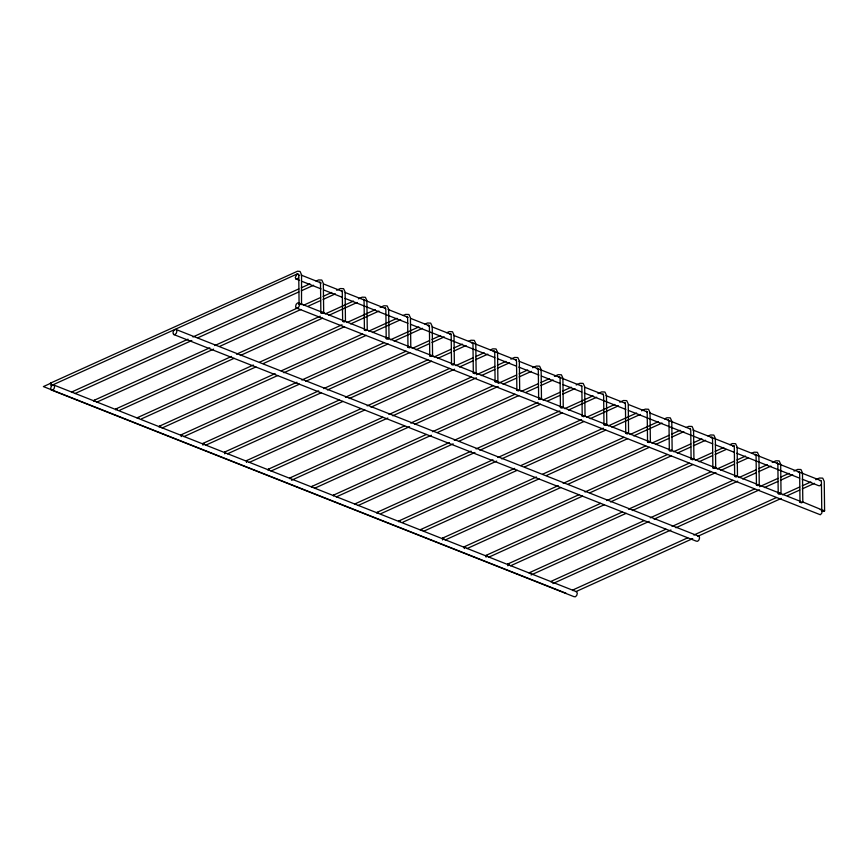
<?xml version="1.0" encoding="UTF-8"?>
<svg xmlns="http://www.w3.org/2000/svg" width="868" height="868" viewBox="0 0 868 868"><rect width="100%" height="100%" fill="white"/><g stroke="black" fill="none" stroke-linecap="round" stroke-linejoin="round"><path stroke-width="1.3" d="M298.733 275.134L299.091 304.191L301.521 304.57L301.554 274.722L300.046 271.445L297.54 271.217L50.485 383.124L51.234 385.598L52.243 384.719M71.979 392.52L72.272 391.739L188.02 339.193M93.755 401.135L94.048 400.354L209.796 347.808M115.542 409.75L115.824 408.969L231.572 356.423M137.318 418.365L137.6 417.573L253.358 365.037M159.094 426.98L159.387 426.188L275.134 373.641M296.91 382.256L181.162 434.803L181.184 436.615M318.686 390.871L202.938 443.418L202.96 445.219M339.236 400.039L224.714 452.022L224.736 453.834M361.012 408.654L246.501 460.637L246.523 462.449M267.984 470.033L268.277 469.252L382.799 417.269M289.771 478.648L290.053 477.867L404.575 425.884M311.547 487.263L311.829 486.471L426.351 434.488M333.323 495.878L333.616 495.085L449.364 442.55M355.099 504.482L355.392 503.7L471.14 451.154M376.886 513.096L377.168 512.315L492.926 459.769M398.662 521.711L398.944 520.919L514.702 468.384M420.438 530.326L420.73 529.534L536.478 476.999M558.254 485.603L442.506 538.149L442.528 539.961M578.804 494.782L464.282 546.764L464.304 548.565M600.58 503.386L486.058 555.379L486.08 557.18M622.367 512.001L507.845 563.983L507.867 565.795M529.328 573.39L529.621 572.598L644.143 520.616M551.115 581.994L551.397 581.213L665.919 529.23M572.891 590.609L573.173 589.828L687.695 537.834M299.091 304.191L300.469 303.572L301.912 304.136M320.867 312.805L322.245 312.176L323.688 312.751L322.31 313.381L320.867 312.805L320.509 283.749L319.847 282.013L320.357 282.686M342.643 321.42L344.021 320.791L345.464 321.366L344.086 321.995L342.643 321.42L342.285 292.364L341.623 290.628L342.133 291.301M364.419 330.035L365.808 329.406L367.251 329.981L365.862 330.599L364.419 330.035L364.072 300.968L363.41 299.243L363.909 299.916M386.206 338.639L387.584 338.021L389.027 338.585L387.649 339.214L386.206 338.639L385.848 309.583L385.186 307.858L385.685 308.52M407.982 347.254L409.36 346.636L410.803 347.2L409.425 347.829L407.982 347.254L407.624 318.198L406.962 316.462L407.472 317.135M429.758 355.869L431.136 355.24L432.579 355.815L431.201 356.444L429.758 355.869L429.4 326.813L428.738 325.077L429.248 325.75L427.859 325.63M451.534 364.484L452.922 363.855L454.365 364.43L452.977 365.048L451.534 364.484L451.186 335.417L450.525 333.692L451.024 334.364L449.635 334.234M473.32 373.099L474.698 372.47L476.141 373.034L474.763 373.663L473.32 373.099L472.962 344.032L472.3 342.307L472.8 342.979L471.411 342.849M495.096 381.703L496.474 381.085L497.917 381.649L496.539 382.278L495.096 381.703L494.738 352.647L494.076 350.911L494.586 351.583L493.198 351.464M516.872 390.318L518.25 389.689L519.693 390.264L518.315 390.893L516.872 390.318L516.514 361.262L515.852 359.526L516.362 360.198M538.648 398.933L540.037 398.303L541.48 398.879L540.091 399.497L538.648 398.933L538.301 369.866L537.639 368.14L538.138 368.813L536.75 368.694M560.435 407.548L561.813 406.918L563.256 407.483L561.878 408.112L560.435 407.548L560.077 378.481L559.415 376.755L559.925 377.428L558.536 377.298M582.211 416.152L583.589 415.533L585.032 416.097L583.654 416.727L582.211 416.152L581.853 387.095L581.191 385.359L581.701 386.032M603.987 424.767L605.365 424.137L606.808 424.712L605.43 425.342L603.987 424.767L603.629 395.71L602.967 393.974L603.477 394.647M625.763 433.382L627.152 432.752L628.595 433.327L627.217 433.957L625.763 433.382L625.416 404.325L624.754 402.589L625.253 403.262M647.55 441.996L648.928 441.367L650.371 441.942L648.993 442.561L647.55 441.996L647.192 412.929L646.53 411.204L647.04 411.877M669.326 450.601L670.704 449.982L672.147 450.546L670.769 451.176L669.326 450.601L668.968 421.544L668.306 419.819L668.816 420.481M691.102 459.215L692.48 458.586L693.923 459.161L692.545 459.79L691.102 459.215L690.744 430.159L690.082 428.423L690.592 429.096M712.878 467.83L714.266 467.201L715.709 467.776L714.331 468.405L712.878 467.83L712.53 438.774L711.869 437.038L712.368 437.711L710.979 437.591M734.664 476.445L736.042 475.816L737.485 476.391L736.107 477.009L734.664 476.445L734.306 447.378L733.644 445.653L734.154 446.326L732.766 446.195M756.44 485.049L757.818 484.431L759.261 484.995L757.883 485.624L756.44 485.049L756.082 455.993L755.42 454.268L755.93 454.93L754.542 454.81M778.216 493.664L779.594 493.046L781.037 493.61L779.659 494.239L778.216 493.664L777.869 464.608L777.196 462.872L777.706 463.545M793.981 471.096L797.681 469.414L800.958 469.523L802.466 472.8L802.824 502.225L801.446 502.854L800.003 502.279L802.39 501.812L821.616 509.755L822.213 511.306L821.66 513.379L820.293 514.746L296.216 307.934L295.619 306.382L296.172 304.31L297.54 302.943L298.928 303.062L343.012 320.498M821.779 510.894L823.157 510.265L824.6 510.84L823.222 511.458L821.779 510.894L821.421 481.827M298.625 277.695L297.247 279.073L295.858 278.943L295.261 277.391L297.181 273.952L298.57 274.071L299.167 275.623M821.312 484.387L819.935 485.765L818.546 485.646L802.173 479.169M51.234 385.598L297.333 273.887M192.946 336.958L298.842 288.892M301.304 287.775L309.93 283.858M316.082 281.069L318.545 279.952L321.822 280.049L323.33 283.337L323.688 312.751M74.963 393.562L191.817 340.516M197.969 337.728L298.831 291.941M301.294 290.823L313.587 285.246M214.721 345.572L298.462 307.565M303.388 305.33L320.628 297.507M323.091 296.389L331.706 292.473M336.632 290.238L340.321 288.556L343.598 288.664L345.106 291.941L345.464 321.366M96.739 402.177L213.593 349.131M219.745 346.343L300.925 309.485M308.303 306.133L320.607 300.556M323.07 299.438L335.363 293.851M236.497 354.187L320.238 316.18M325.164 313.945L353.482 301.087M358.408 298.852L362.108 297.171L365.385 297.279L366.882 300.556L367.251 329.981M119.751 410.228L234.143 358.3M240.295 355.511L322.701 318.1M328.853 315.312L357.149 302.465M259.51 362.238L342.014 324.784M346.94 322.549L375.269 309.692M380.195 307.456L383.884 305.786L387.161 305.894L388.669 309.171L389.027 338.585M141.527 418.843L255.919 366.914M263.297 363.562L344.488 326.715M350.639 323.916L378.925 311.08M281.286 370.853L362.564 333.963M368.716 331.164L397.045 318.306M403.197 315.518L405.66 314.4L408.936 314.498L410.445 317.786L410.803 347.2M162.077 428.011L277.706 375.529M283.847 372.73L366.263 335.33M372.415 332.531L400.701 319.695M301.836 380.021L384.34 342.567M390.502 339.779L418.821 326.921M424.984 324.122L427.447 323.004L430.712 323.113L432.221 326.39L432.579 355.815M183.853 436.626L299.482 384.133M305.634 381.345L388.039 343.934M394.191 341.146L422.477 328.299M323.612 388.636L406.115 351.182M412.278 348.394L429.519 340.56M431.982 339.442L440.597 335.536M446.76 332.737L449.223 331.619L452.499 331.728L454.007 335.005L454.365 364.43M205.64 445.23L321.258 392.748M327.41 389.96L409.815 352.549M415.967 349.761L429.497 343.619M431.96 342.502L444.264 336.914M345.399 397.251L427.902 359.797M434.054 356.998L451.295 349.175M453.758 348.057L462.384 344.14M468.536 341.352L470.999 340.234L474.275 340.343L475.783 343.619L476.141 373.034M227.416 453.845L343.034 401.363M349.186 398.575L431.602 361.164M437.754 358.375L451.284 352.224M453.736 351.117L466.04 345.529M367.175 405.855L449.678 368.412M455.83 365.612L473.071 357.79M475.534 356.672L484.16 352.755M490.311 349.967L492.774 348.849L496.051 348.947L497.559 352.234L497.917 381.649M249.192 462.46L364.82 409.978M370.961 407.179L454.604 369.215M459.53 366.98L473.06 360.838M475.523 359.721L487.816 354.144M388.951 414.47L471.454 377.027M476.38 374.781L494.858 366.404M497.321 365.287L505.935 361.37M510.861 359.135L514.561 357.453L517.827 357.562L519.335 360.838L519.693 390.264M270.968 471.074L387.822 418.029M392.748 415.794L476.391 377.83M481.306 375.594L494.836 369.453M497.299 368.336L509.603 362.748M410.727 423.085L493.241 385.631M498.156 383.396L516.634 375.009M519.097 373.891L527.711 369.985M532.637 367.75L536.337 366.068L539.614 366.177L541.122 369.453L541.48 398.879M291.518 480.243L409.598 426.644M414.524 424.409L498.167 386.444M503.082 384.209L516.612 378.068M519.075 376.951L531.379 371.363M432.514 431.7L515.017 394.246M521.169 391.446L538.41 383.623M540.872 382.506L549.498 378.6M554.424 376.354L558.113 374.683L561.39 374.792L562.898 378.068L563.256 407.483M314.531 488.293L431.385 435.259M437.537 432.459L518.717 395.613M526.095 392.26L538.399 386.683M540.851 385.566L553.155 379.978M454.289 440.304L538.03 402.296M542.956 400.061L560.185 392.238M562.648 391.121L571.274 387.204M576.2 384.969L579.889 383.298L583.166 383.396L584.674 386.683L585.032 416.097M336.307 496.908L453.161 443.863M459.313 441.074L540.493 404.228M547.871 400.875L560.175 395.287M562.638 394.17L574.931 388.593M476.065 448.919L559.806 410.911M564.732 408.676L593.05 395.819M597.976 393.584L601.676 391.902L604.942 392.01L606.45 395.298L606.808 424.712M358.083 505.523L474.937 452.478M479.863 450.242L562.269 412.832M568.421 410.043L596.717 397.208M497.841 457.534L581.582 419.526M586.508 417.291L614.826 404.434M619.752 402.199L623.452 400.517L626.729 400.625L628.237 403.902L628.595 433.327M381.095 513.574L496.713 461.092M501.639 458.857L584.055 421.447M590.197 418.658L618.493 405.812M520.854 465.584L603.358 428.141M608.284 425.906L636.613 413.049M641.539 410.814L645.228 409.132L648.505 409.24L650.013 412.517L650.371 441.942M402.871 522.189L517.263 470.261M524.652 466.908L605.831 430.061M611.983 427.273L640.269 414.427M542.641 474.199L623.908 437.309M630.07 434.51L658.389 421.653M664.541 418.864L667.004 417.747L670.28 417.855L671.789 421.132L672.147 450.546M423.421 531.357L539.05 478.876M546.428 475.523L627.607 438.676M633.759 435.877L662.045 423.041M563.18 483.368L645.683 445.924M651.846 443.125L669.087 435.302M671.55 434.184L680.165 430.268M686.328 427.479L688.791 426.362L692.067 426.459L693.565 429.747L693.923 459.161M445.197 539.972L560.826 487.49M568.204 484.138L649.383 447.28M655.535 444.492L669.065 438.351M671.528 437.233L683.832 431.656M584.967 491.982L667.47 454.528M673.622 451.74L690.863 443.917M693.326 442.799L701.941 438.882M708.104 436.083L710.566 434.966L713.843 435.074L715.351 438.351L715.709 467.776M466.984 548.587L582.602 496.095M589.98 492.753L671.17 455.895M677.311 453.107L690.841 446.966M693.304 445.848L705.608 440.26M606.743 500.597L689.246 463.143M695.398 460.355L712.639 452.521M715.102 451.403L723.728 447.497M729.88 444.698L732.342 443.581L735.619 443.689L737.127 446.966L737.485 476.391M488.76 557.191L604.378 504.709M610.529 501.921L692.946 464.51M699.098 461.722L712.628 455.581M715.08 454.463L726.158 449.44M628.519 509.212L711.022 471.758M717.185 468.959L734.415 461.136M736.878 460.018L745.504 456.101M751.655 453.313L754.118 452.195L757.395 452.304L758.903 455.581L759.261 484.995M510.536 565.806L626.164 513.324M632.305 510.536L715.948 472.561M720.874 470.326L734.404 464.185M736.867 463.067L747.934 458.044M650.295 517.816L732.798 480.373M738.961 477.574L756.202 469.751M758.665 468.633L767.279 464.716M772.205 462.481L775.905 460.81L779.182 460.908L780.679 464.196L781.037 493.61M531.086 574.974L649.166 521.375M654.092 519.14L737.735 481.176M742.65 478.941L756.18 472.8M758.643 471.682L770.947 466.105M672.082 526.431L754.585 488.977M759.511 486.742L777.978 478.366M780.44 477.248L789.055 473.331M552.862 583.589L670.953 529.99M675.868 527.755L759.511 489.791M764.426 487.556L777.956 481.414M780.419 480.297L792.723 474.709M693.857 535.046L776.361 497.592M782.513 494.803L799.754 486.97M802.216 485.852L810.842 481.946M815.768 479.711L819.457 478.029L822.734 478.138L824.242 481.414L824.6 510.84M575.875 591.64L692.729 538.605M697.644 536.37L781.287 498.406M787.439 495.606L799.743 490.029M802.195 488.912L814.499 483.324M50.485 383.124L51.201 383.038L43.4 386.586L566.088 593.278M72.272 391.739L72.988 391.652M94.048 400.354L94.764 400.267M115.824 408.969L117.267 409.533M137.6 417.573L139.043 418.148M159.387 426.188L160.83 426.763M181.162 434.803L182.606 435.367M202.938 443.418L204.381 443.982M224.714 452.022L225.43 451.935M246.501 460.637L247.217 460.55M268.277 469.252L268.993 469.165M290.053 477.867L290.769 477.769M311.829 486.471L312.545 486.384M333.616 495.085L334.332 494.999M355.392 503.7L356.108 503.614M377.168 512.315L378.611 512.88M398.944 520.919L400.387 521.494M420.73 529.534L422.173 530.109M442.506 538.149L443.949 538.724M464.282 546.764L465.725 547.328M486.058 555.379L487.501 555.943M507.845 563.983L509.288 564.558M529.621 572.598L531.064 573.173M573.173 589.828L573.9 589.73M296.216 307.934L297.605 308.053L298.972 306.675L299.525 304.614L298.928 303.062M176.291 329.58L174.902 329.46L173.535 330.838L172.982 332.9L173.578 334.451L696.266 541.155L697.655 541.274L699.022 539.896L699.575 537.834L698.979 536.283L176.291 329.58L176.888 331.131L176.334 333.204L174.967 334.581L173.578 334.451M54 385.088L52.612 384.969L51.245 386.347L50.691 388.408L51.288 389.96L573.976 596.663L575.365 596.783L576.743 595.405L577.285 593.332L576.699 591.792L54 385.088L54.597 386.64L54.055 388.712L52.677 390.079L51.288 389.96M798.093 472.04L799.482 472.159L798.983 471.487L799.645 473.223L800.003 502.279M819.88 480.644L821.269 480.774L736.878 447.4M820.227 509.635L821.616 509.755M697.59 536.153L698.979 536.283M301.098 275.069L321.247 283.044M323.764 284.042L342.654 291.507M345.171 292.505L385.479 308.444M387.996 309.442L408.155 317.406M410.673 318.404L429.562 325.869M432.08 326.867L450.969 334.343M453.497 335.341L516.471 360.242M518.988 361.24L581.961 386.141M584.479 387.139L603.369 394.604M605.897 395.602L624.786 403.077M628.562 404.564L647.452 412.04M649.969 413.038L690.277 428.976M692.794 429.975L734.361 446.402M295.858 278.943L299.634 280.44M302.162 281.438L321.051 288.903M323.569 289.901L342.459 297.377M344.976 298.375L407.949 323.276M410.477 324.274L494.858 357.638M497.375 358.636L516.276 366.112M518.793 367.099L538.941 375.074M541.458 376.072L560.348 383.537M562.876 384.535L581.766 392.01M584.283 392.998L625.85 409.436M628.367 410.434L712.747 443.808M715.275 444.796L734.165 452.271M736.682 453.27L799.656 478.17M345.529 321.486L364.419 328.961M366.947 329.959L429.92 354.86M432.438 355.858L451.327 363.323M453.845 364.321L516.818 389.222M519.335 390.22L560.902 406.658M563.419 407.656L582.32 415.121M584.837 416.119L669.217 449.494M671.734 450.492L756.126 483.856M758.643 484.854L800.209 501.292"/></g></svg>
